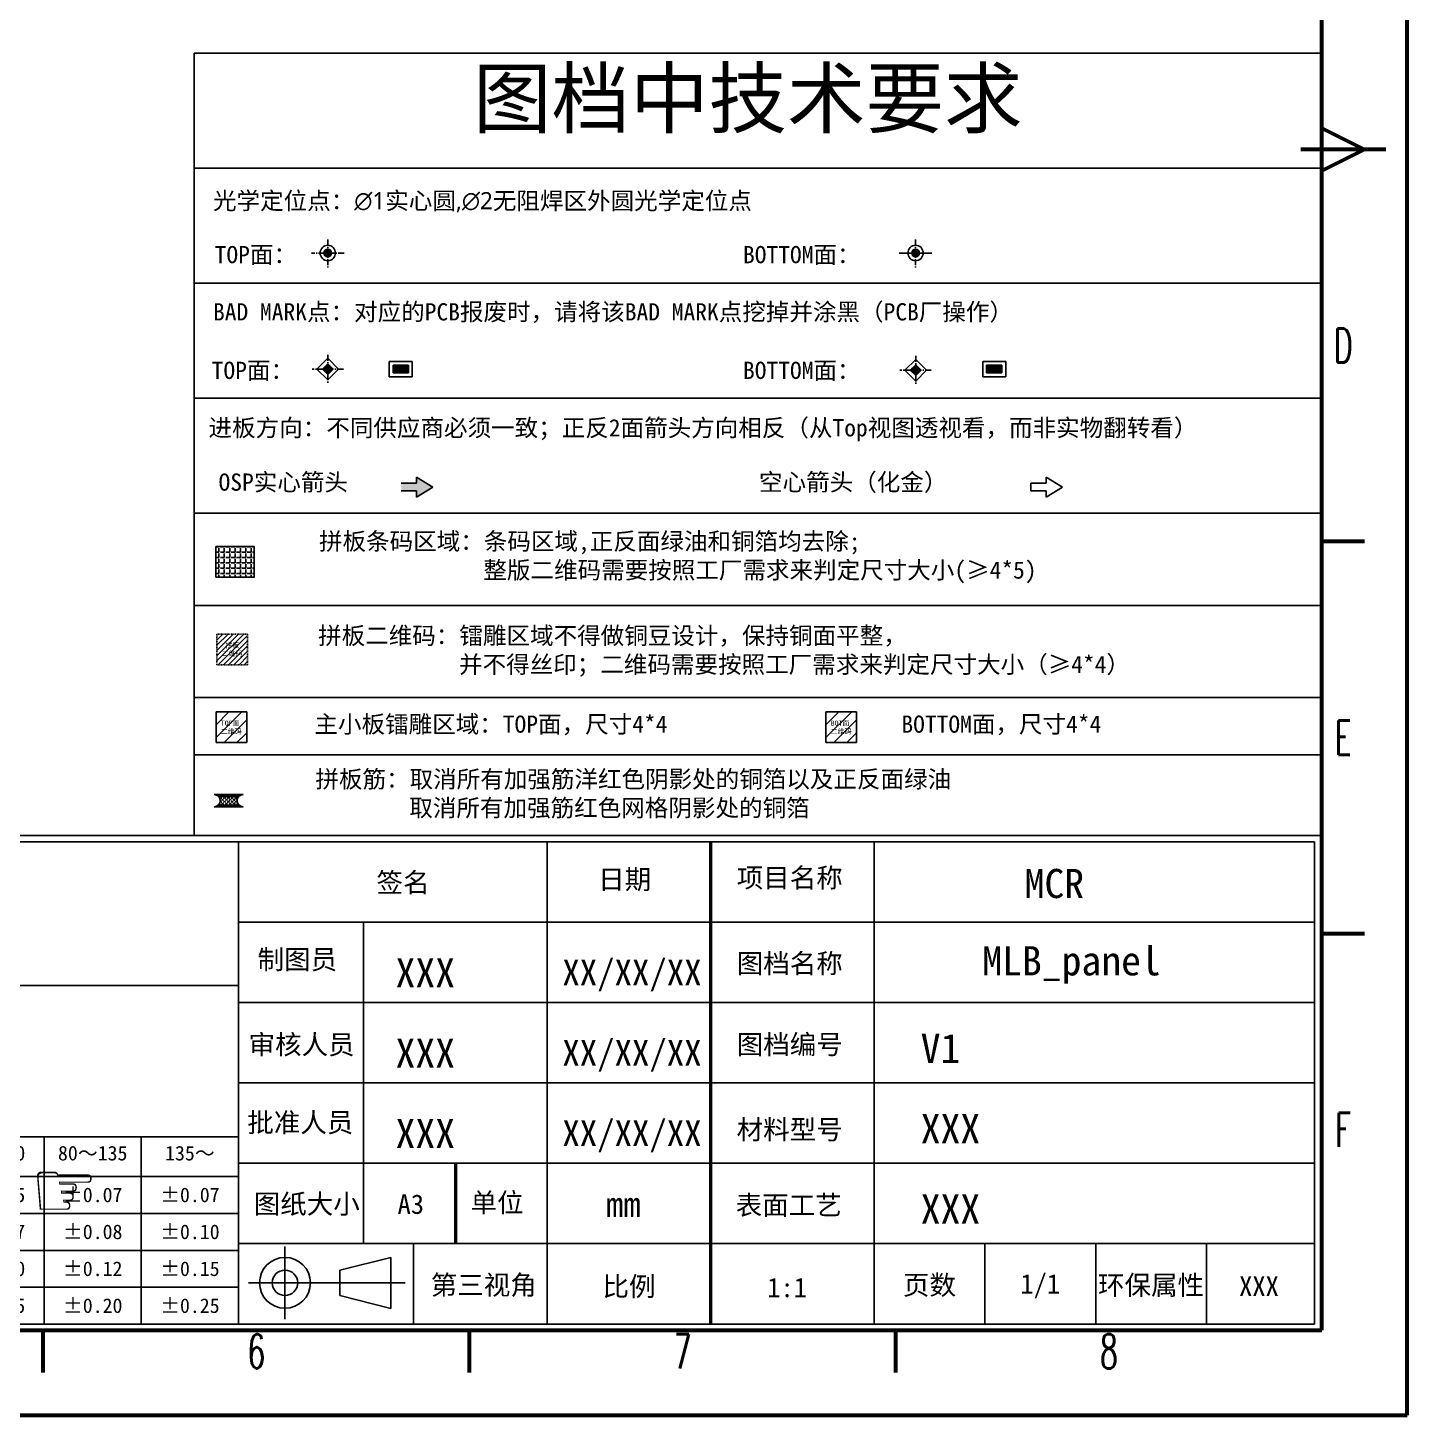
# Model space of a CAD drawing. Header units: millimetres. Extents: x 323 to 881, y 334 to 724.
# Drawn here: x 686.4 to 880.6, y 333.7 to 529 of the extents above; entities that cross this region are included whole.
import ezdxf

# ---------------------------------------------------------------- set-up
doc = ezdxf.new("R2010")
doc.units = ezdxf.units.MM
doc.header["$LTSCALE"] = 0.5
doc.linetypes.add('CENTER', pattern=[50.8, 31.75, -6.35, 6.35, -6.35])
doc.linetypes.add('HIDDEN', pattern=[0.375, 0.25, -0.125])
for name, color, linetype in [('2D图', 7, 'Continuous'), ('5剖面线层', 2, 'Continuous'), ('KARNAK_BANBIDXF_CONTINUOUS_LINE', 7, 'Continuous'), ('T', 1, 'Continuous'), ('图层2', 7, 'Continuous'), ('注释', 10, 'Continuous')]:
    doc.layers.add(name, color=color, linetype=linetype)
doc.layers.add('AM_8', color=1, linetype='Continuous', lineweight=25)
doc.layers.add('图框', color=1, linetype='Continuous', lineweight=60)
doc.styles.get("Standard").update_dxf_attribs({"font": ''})
doc.styles.add('TEXTSTYLE_2', font='txt.shx', dxfattribs={"width": 0.6})
doc.styles.add('TEXTSTYLE_7', font='simfang.ttf')
doc.styles.add('宋体', font='')
doc.styles.get('Standard').set_extended_font_data('SimSun')
doc.styles.get('宋体').set_extended_font_data('SimSun')

# ---------------------------------------------------------------- blocks, each defined once
blk = doc.blocks.new('*U444444')
at = {"layer": '图框', "color": 7, "linetype": 'Continuous'}
for p, q in [((420, -297), (420, 0)), ((0, -297), (420, -297))]:
    blk.add_line(p, q, dxfattribs=at)
at = {"layer": '图框', "color": 5, "linetype": 'Continuous'}
for p, q in [((410, -287), (410, -10)), ((10, -287), (410, -287))]:
    blk.add_line(p, q, dxfattribs=at)
at = {"layer": '图框', "color": 6, "linetype": 'Continuous'}
for p, q in [((410, -151), (410, -146)), ((410, -146), (415, -148.5)), ((417.5, -148.5), (407.5, -148.5)), ((415, -148.5), (410, -151)), ((415, -194.5), (410, -194.5)), ((415, -240.5), (410, -240.5)), ((260, -292), (260, -287)), ((310, -292), (310, -287)), ((360, -292), (360, -287))]:
    blk.add_line(p, q, dxfattribs=at)
at = {"layer": '图框', "color": 6, "linetype": 'Continuous', "char_height": 4, "width": 2.9375, "attachment_point": 2, "line_spacing_factor": 0.9, "style": 'TEXTSTYLE_2'}
for s, insert in [('D', (412.5, -169.5)), ('E', (412.5, -215.5)), ('F', (412.5, -261.5)), ('6', (285, -287.5)), ('7', (335, -287.5)), ('8', (385, -287.5))]:
    blk.add_mtext(s, dxfattribs=dict(at, insert=insert))
blk = doc.blocks.new('*U555555')
at = {"color": 2, "lineweight": -2}
for p, q in [((39.9, 0), (0, 0)), ((0, -11.002), (0, 0)), ((5.666, 0), (11.371, -2.16)), ((5.7, 0), (5.7, -11.002)), ((11.4, 0), (11.4, -11.002)), ((17.1, 0), (17.1, -11.002)), ((22.8, 0), (22.8, -11.002)), ((28.5, 0), (28.5, -11.002)), ((34.2, 0), (34.2, -11.002)), ((39.9, -11.002), (39.9, 0)), ((0, -2.338), (39.9, -2.338)), ((0, -4.504), (39.9, -4.504)), ((0, -6.67), (39.9, -6.67)), ((0, -8.836), (39.9, -8.836)), ((39.9, -11.002), (0, -11.002))]:
    blk.add_line(p, q, dxfattribs=at)
at = {"color": 7, "linetype": 'Continuous', "char_height": 0.855, "width": 5.64528, "attachment_point": 5}
for s, insert in [('{\\fSimSun|b0|i0|c134|p49;等级选择}', (2.85, -0.974)), ('0～10', (14.25, -0.974)), ('10～30', (19.95, -0.974)), ('30～80', (25.65, -0.974)), ('80～135', (31.35, -0.974)), ('135～', (37.05, -0.974)), ('A', (8.55, -3.421)), ('±{\\fFangSong|b0|i0|c134|p49;0.03}', (14.25, -3.421)), ('±{\\fFangSong|b0|i0|c134|p49;0.05}', (19.95, -3.421)), ('±{\\fFangSong|b0|i0|c134|p49;0.05}', (25.65, -3.421)), ('±{\\fFangSong|b0|i0|c134|p49;0.07}', (31.35, -3.421)), ('±{\\fFangSong|b0|i0|c134|p49;0.07}', (37.05, -3.421)), ('B', (8.55, -5.587)), ('±{\\fFangSong|b0|i0|c134|p49;0.03}', (14.25, -5.587)), ('±{\\fFangSong|b0|i0|c134|p49;0.05}', (19.95, -5.587)), ('±{\\fFangSong|b0|i0|c134|p49;0.07}', (25.65, -5.587)), ('±{\\fFangSong|b0|i0|c134|p49;0.08}', (31.35, -5.587)), ('±{\\fFangSong|b0|i0|c134|p49;0.10}', (37.05, -5.587)), ('C', (8.55, -7.753)), ('±{\\fFangSong|b0|i0|c134|p49;0.05}', (14.25, -7.753)), ('±{\\fFangSong|b0|i0|c134|p49;0.07}', (19.95, -7.753)), ('±0.10', (25.65, -7.753)), ('±{\\fFangSong|b0|i0|c134|p49;0.12}', (31.35, -7.753)), ('±{\\fFangSong|b0|i0|c134|p49;0.15}', (37.05, -7.753)), ('D', (8.55, -9.919)), ('±{\\fFangSong|b0|i0|c134|p49;0.10}', (14.25, -9.919)), ('±{\\fFangSong|b0|i0|c134|p49;0.12}', (19.95, -9.919)), ('±{\\fFangSong|b0|i0|c134|p49;0.15}', (25.65, -9.919)), ('±{\\fFangSong|b0|i0|c134|p49;0.20}', (31.35, -9.919)), ('±{\\fFangSong|b0|i0|c134|p49;0.25}', (37.05, -9.919))]:
    blk.add_mtext(s, dxfattribs=dict(at, insert=insert))
at = {"color": 7, "linetype": 'Continuous', "char_height": 0.684, "width": 2.00391, "attachment_point": 1, "line_spacing_factor": 0.9, "style": 'TEXTSTYLE_7'}
for s, insert in [('{\\fSimSun|b0|i0|c134|p49;尺寸}', (9.367, -0.335)), ('{\\fSimSun|b0|i0|c134|p49;等级}', (5.767, -1.31))]:
    blk.add_mtext(s, dxfattribs=dict(at, insert=insert))
blk = doc.blocks.new('A12')
at = {"ltscale": 0.2}
h = blk.add_hatch(dxfattribs=at)
h.set_pattern_fill('ANGLE', color=2, scale=0.1, angle=90, style=0)
h.set_pattern_definition([(90, (809.2902, 394.245), (-0.6985, 2e-16), [0.508, -0.1905]), (180, (809.2902, 394.245), (-2e-16, -0.6985), [0.508, -0.1905])])
h.paths.add_polyline_path([(697.82, 458.33), (697.82, 462.33), (702.82, 462.33), (702.82, 458.33)])
at = {"color": 6}
blk.add_lwpolyline([(697.82, 458.33), (697.82, 462.33), (702.82, 462.33), (702.82, 458.33)], close=True, dxfattribs=at)
blk = doc.blocks.new('A14')
at = {"layer": 'T'}
for p, q in [((731.81, 460.11), (735.81, 460.11)), ((731.81, 456.11), (731.81, 460.11)), ((735.17, 460.11), (731.81, 456.75)), ((733.49, 460.11), (731.81, 458.43)), ((735.81, 460.11), (735.81, 456.11)), ((735.81, 459.07), (732.85, 456.11)), ((735.81, 456.11), (731.81, 456.11)), ((735.81, 457.39), (734.53, 456.11))]:
    blk.add_line(p, q, dxfattribs=at)
at = {"layer": '注释', "color": 4, "linetype": 'ByBlock', "lineweight": 18, "insert": (732.43, 458.97), "char_height": 0.65, "width": 20.4885, "attachment_point": 1, "style": '宋体'}
blk.add_mtext('TOP面\\P二维码', dxfattribs=at)
blk = doc.blocks.new('A15')
at = {"layer": 'AM_8', "ltscale": 0.5}
h = blk.add_hatch(dxfattribs=at)
h.set_pattern_fill('_U', color=40, scale=0.48, angle=45, style=0, pattern_type=0)
h.set_pattern_definition([(45, (-1823.18983, 1205.3092), (-0.339411255, 0.339411255), [])])
h.paths.add_polyline_path([(735.78, 460.87), (735.77, 464.87), (731.78, 464.87), (731.78, 460.87)])
at = {"color": 253, "linetype": 'HIDDEN', "ltscale": 0.05}
for p, q in [((731.78, 460.87), (731.78, 464.87)), ((731.78, 464.87), (735.78, 464.87)), ((735.78, 460.87), (735.77, 464.87)), ((735.78, 460.87), (731.78, 460.87))]:
    blk.add_line(p, q, dxfattribs=at)
at = {"layer": '注释', "color": 4, "linetype": 'ByBlock', "lineweight": 18, "insert": (732.4, 463.73), "char_height": 0.65, "width": 20.4885, "attachment_point": 1, "style": '宋体'}
blk.add_mtext('{\\C11; 拼板\\P二维码}', dxfattribs=at)
blk = doc.blocks.new('A16')
at = {"layer": '5剖面线层'}
h = blk.add_hatch(color=2, dxfattribs=at)
h.dxf.hatch_style = 1
h.paths.add_polyline_path([(706.52, 468.67), (706.52, 467.67), (708.52, 467.67), (708.52, 466.87), (710.66, 468.17), (708.52, 469.47), (708.52, 468.67)])
at = {"layer": 'KARNAK_BANBIDXF_CONTINUOUS_LINE', "color": 2, "linetype": 'Continuous'}
for p, q in [((706.52, 468.67), (708.52, 468.67)), ((708.52, 468.67), (708.52, 469.47)), ((708.52, 469.47), (710.66, 468.17)), ((706.52, 467.67), (708.52, 467.67)), ((708.52, 466.87), (710.66, 468.17)), ((708.52, 467.67), (708.52, 466.87))]:
    blk.add_line(p, q, dxfattribs=at)
blk = doc.blocks.new('A17')
at = {"layer": 'KARNAK_BANBIDXF_CONTINUOUS_LINE', "color": 2, "linetype": 'Continuous'}
for p, q in [((725.97, 468.67), (727.97, 468.67)), ((725.97, 468.67), (725.97, 467.67)), ((727.97, 468.67), (727.97, 469.47)), ((727.97, 469.47), (730.12, 468.17)), ((725.97, 467.67), (727.97, 467.67)), ((727.97, 466.87), (730.12, 468.17)), ((727.97, 467.67), (727.97, 466.87))]:
    blk.add_line(p, q, dxfattribs=at)
blk = doc.blocks.new('A18')
at = {"layer": '5剖面线层'}
h = blk.add_hatch(color=256, dxfattribs=at)
h.dxf.hatch_style = 1
h.paths.add_polyline_path([(704.65, 477.48), (704.67, 477.51), (705.38, 476.8), (704.65, 476.8)])
h.paths.add_polyline_path([(704.65, 476.8), (705.38, 476.8), (704.67, 476.09), (704.65, 476.12)])
h.paths.add_polyline_path([(704.65, 476.12), (704.65, 476.8), (703.97, 476.8)])
h.paths.add_polyline_path([(704.65, 476.8), (704.65, 477.48), (703.97, 476.8)])
at = {"color": 1, "linetype": 'CENTER', "ltscale": 0.05}
for p, q in [((704.67, 478.68), (704.67, 474.92)), ((706.71, 476.8), (702.64, 476.8))]:
    blk.add_line(p, q, dxfattribs=at)
at = {"layer": 'KARNAK_BANBIDXF_CONTINUOUS_LINE', "color": 40, "linetype": 'Continuous'}
for p, q in [((704.67, 478.21), (703.26, 476.8)), ((704.67, 478.21), (706.09, 476.8)), ((704.67, 475.39), (703.26, 476.8)), ((704.67, 477.51), (703.97, 476.8)), ((704.67, 476.09), (703.97, 476.8)), ((704.67, 477.51), (705.38, 476.8)), ((704.67, 476.09), (705.38, 476.8)), ((704.67, 475.39), (706.09, 476.8))]:
    blk.add_line(p, q, dxfattribs=at)
blk = doc.blocks.new('A19')
at = {"layer": 'KARNAK_BANBIDXF_CONTINUOUS_LINE', "linetype": 'Continuous'}
h = blk.add_hatch(color=5, dxfattribs=at)
h.dxf.hatch_style = 1
h.paths.add_polyline_path([(724.62, 477.34), (724.65, 477.36), (725.35, 476.66), (724.65, 476.66)])
h.paths.add_polyline_path([(724.65, 476.66), (725.35, 476.66), (724.65, 475.95), (724.62, 475.97)])
h.paths.add_polyline_path([(724.62, 475.97), (724.65, 476.66), (723.94, 476.66)])
h.paths.add_polyline_path([(724.65, 476.66), (724.62, 477.34), (723.94, 476.66)])
at = {"color": 1, "linetype": 'CENTER', "ltscale": 0.05}
for p, q in [((724.65, 478.53), (724.65, 474.78)), ((726.67, 476.66), (722.59, 476.66))]:
    blk.add_line(p, q, dxfattribs=at)
at = {"layer": 'KARNAK_BANBIDXF_CONTINUOUS_LINE', "color": 5, "linetype": 'Continuous'}
for p, q in [((724.65, 478.07), (723.23, 476.66)), ((724.65, 478.07), (726.06, 476.66)), ((724.65, 475.24), (723.23, 476.66)), ((724.65, 477.36), (723.94, 476.66)), ((724.65, 475.95), (723.94, 476.66)), ((724.65, 477.36), (725.35, 476.66)), ((724.65, 475.95), (725.35, 476.66)), ((724.65, 475.24), (726.06, 476.66))]:
    blk.add_line(p, q, dxfattribs=at)
blk = doc.blocks.new('A20')
at = {"layer": '5剖面线层'}
h = blk.add_hatch(color=2, dxfattribs=at)
h.dxf.hatch_style = 1
h.paths.add_polyline_path([(705.05, 484.72, -0.414214), (704.55, 484.22), (704.55, 484.72)])
h.paths.add_polyline_path([(704.55, 484.72), (704.55, 484.22, -0.414214), (704.05, 484.72)])
h.paths.add_polyline_path([(705.05, 484.72), (704.55, 484.72), (704.55, 485.22, -0.414214)])
h.paths.add_polyline_path([(704.55, 484.72), (704.05, 484.72, -0.414214), (704.55, 485.22)])
at = {"color": 1, "linetype": 'CENTER', "ltscale": 0.05}
for p, q in [((704.55, 486.47), (704.55, 482.7)), ((706.68, 484.72), (702.41, 484.72))]:
    blk.add_line(p, q, dxfattribs=at)
at = {"layer": 'KARNAK_BANBIDXF_CONTINUOUS_LINE', "color": 40, "linetype": 'Continuous'}
for radius in [1, 0.5]:
    blk.add_circle((704.55, 484.72), radius, dxfattribs=at)
blk = doc.blocks.new('A21')
at = {"layer": '5剖面线层'}
h = blk.add_hatch(color=5, dxfattribs=at)
h.dxf.hatch_style = 1
h.paths.add_polyline_path([(724.32, 484.72, -0.414214), (723.82, 484.22), (723.82, 484.72)])
h.paths.add_polyline_path([(723.82, 484.72), (723.82, 484.22, -0.414214), (723.32, 484.72)])
h.paths.add_polyline_path([(724.32, 484.72), (723.82, 484.72), (723.82, 485.22, -0.414214)])
h.paths.add_polyline_path([(723.82, 484.72), (723.32, 484.72, -0.414214), (723.82, 485.22)])
at = {"color": 1, "linetype": 'CENTER', "ltscale": 0.05}
blk.add_line((723.82, 486.47), (723.82, 482.7), dxfattribs=at)
at = {"layer": '5剖面线层', "color": 1}
blk.add_line((725.95, 484.72), (721.68, 484.72), dxfattribs=at)
at = {"layer": 'KARNAK_BANBIDXF_CONTINUOUS_LINE', "color": 5, "linetype": 'Continuous'}
for radius in [1, 0.5]:
    blk.add_circle((723.82, 484.72), radius, dxfattribs=at)
blk = doc.blocks.new('A22')
at = {"layer": 'Defpoints'}
h = blk.add_hatch(color=2, dxfattribs=at)
h.dxf.hatch_style = 1
h.paths.add_polyline_path([(709.94, 477.3), (709.94, 476.3), (711.94, 476.3), (711.94, 477.3)])
at = {"layer": 'Defpoints', "color": 2}
for p, q in [((709.44, 477.8), (712.44, 477.8)), ((709.44, 475.8), (709.44, 477.8)), ((712.44, 475.8), (712.44, 477.8)), ((709.44, 475.8), (712.44, 475.8)), ((709.94, 477.3), (711.94, 477.3)), ((709.94, 476.3), (709.94, 477.3)), ((709.94, 476.3), (711.94, 476.3)), ((711.94, 476.3), (711.94, 477.3))]:
    blk.add_line(p, q, dxfattribs=at)
blk = doc.blocks.new('A23')
at = {"layer": 'Defpoints'}
h = blk.add_hatch(color=5, dxfattribs=at)
h.dxf.hatch_style = 1
h.paths.add_polyline_path([(734.02, 477.3), (734.02, 476.3), (736.02, 476.3), (736.02, 477.3)])
at = {"layer": 'Defpoints', "color": 5}
for p, q in [((733.52, 477.8), (736.52, 477.8)), ((733.52, 475.8), (733.52, 477.8)), ((736.52, 475.8), (736.52, 477.8)), ((733.52, 475.8), (736.52, 475.8)), ((734.02, 477.3), (736.02, 477.3)), ((734.02, 476.3), (734.02, 477.3)), ((734.02, 476.3), (736.02, 476.3)), ((736.02, 476.3), (736.02, 477.3))]:
    blk.add_line(p, q, dxfattribs=at)
blk = doc.blocks.new('*U10')
at = {"layer": 'T', "color": 5}
for p, q in [((741.47, 733.68), (745.47, 733.68)), ((741.47, 729.68), (741.47, 733.68)), ((744.83, 733.68), (741.47, 730.32)), ((743.15, 733.68), (741.47, 732)), ((745.47, 732.64), (742.51, 729.68)), ((745.47, 733.68), (745.47, 729.68)), ((745.47, 730.96), (744.19, 729.68)), ((745.47, 729.68), (741.47, 729.68))]:
    blk.add_line(p, q, dxfattribs=at)
at = {"layer": '注释', "color": 4, "linetype": 'ByBlock', "lineweight": 18, "insert": (742.09, 732.54), "char_height": 0.65, "width": 20.4885, "attachment_point": 1, "style": '宋体'}
blk.add_mtext('BOT面\\P二维码', dxfattribs=at)
blk = doc.blocks.new('TH3_BL2', base_point=(307.6, 15.52))
at = {"color": 7, "linetype": 'Continuous'}
for p, q in [((303.29, 19.27), (303.29, 11.77)), ((314.17, 18.14), (308.92, 16.83)), ((314.17, 12.89), (314.17, 18.14)), ((308.92, 16.83), (308.92, 14.21)), ((299.54, 15.52), (315.67, 15.52)), ((308.92, 14.21), (314.17, 12.89))]:
    blk.add_line(p, q, dxfattribs=at)
for radius, start, end in [(2.62, 0, 180), (1.31, 0, 180), (2.62, 180, 360), (1.31, 180, 360)]:
    blk.add_arc((303.29, 15.52), radius, start, end, dxfattribs=at)

msp = doc.modelspace()

# ---------------------------------------------------------------- hatches: boundary and pattern name
at = {"layer": '5剖面线层'}
h = msp.add_hatch(color=6, dxfattribs=at)
h.dxf.hatch_style = 1
h.paths.add_polyline_path([(712.671, 421.074, -0.1826758), (713.242, 420.858), (716.203, 420.858, -0.1826758), (716.775, 421.074)])
h.paths.add_polyline_path([(712.671, 419.346, 0.1826758), (713.242, 419.562), (716.203, 419.562, 0.1826758), (716.775, 419.346)])
h = msp.add_hatch(dxfattribs=at)
h.set_pattern_fill('ANGLE', color=1, scale=0.054, angle=45)
h.set_pattern_definition([(45, (295.6557, -692.42353), (-0.26671361, 0.26671361), [0.27432, -0.10287]), (135, (295.6557, -692.42353), (-0.26671361, -0.26671361), [0.27432, -0.10287])])
edge = h.paths.add_edge_path()
edge.add_arc((712.671, 420.21), 0.864, 311.40962, 408.59038)
edge.add_line((713.242, 420.858), (716.203, 420.858))
edge.add_arc((716.775, 420.21), 0.864, 131.40962, 228.59038)
edge.add_line((716.203, 419.562), (713.242, 419.562))

# ---------------------------------------------------------------- linework, layer by layer
at = {"color": 0}
for p, q in [((712.671, 421.074), (716.775, 421.074)), ((716.203, 420.858), (713.242, 420.858)), ((716.775, 419.346), (712.671, 419.346)), ((713.242, 419.562), (716.203, 419.562))]:
    msp.add_line(p, q, dxfattribs=at)
at = {"color": 2, "lineweight": -2}
for p, q in [((716.097, 414.433), (867.537, 414.433)), ((759.566, 414.433), (759.566, 357.866)), ((805.564, 414.433), (805.564, 346.496)), ((867.537, 414.433), (867.537, 346.496)), ((716.097, 403.12), (867.537, 403.12)), ((733.677, 403.12), (733.677, 357.866)), ((716.097, 394.169), (620.337, 394.169)), ((716.097, 391.806), (867.537, 391.806)), ((716.097, 380.493), (867.537, 380.493)), ((716.097, 372.901), (716.097, 346.496)), ((716.097, 369.18), (867.537, 369.18)), ((716.097, 357.866), (867.537, 357.866)), ((740.721, 357.866), (740.721, 346.496)), ((759.566, 357.866), (759.566, 346.496)), ((805.564, 357.866), (805.564, 346.496)), ((821.159, 357.866), (821.159, 346.496)), ((836.755, 357.866), (836.755, 346.496)), ((852.35, 357.866), (852.35, 346.496)), ((716.097, 346.496), (867.537, 346.496))]:
    msp.add_line(p, q, dxfattribs=at)
msp.add_lwpolyline([(620.337, 414.433), (716.097, 414.433), (716.097, 372.901), (620.337, 372.901)], close=True, dxfattribs=at)
at = {"layer": '2D图'}
for p, q in [((709.87, 525.466), (709.87, 415.306)), ((709.87, 525.466), (868.612, 525.466)), ((709.87, 509.266), (868.612, 509.266)), ((709.87, 493.066), (868.612, 493.066)), ((709.87, 476.866), (868.612, 476.866)), ((868.612, 477.946), (868.612, 415.306)), ((709.87, 460.666), (868.612, 460.666)), ((709.87, 447.706), (868.612, 447.706)), ((709.87, 434.746), (868.612, 434.746)), ((709.87, 426.646), (868.612, 426.646)), ((762.784, 415.306), (868.612, 415.306))]:
    msp.add_line(p, q, dxfattribs=at)
msp.add_lwpolyline([(619.314, 415.306), (868.612, 415.306), (868.612, 345.68), (619.314, 345.68)], close=True, dxfattribs=at)
for centre, start, end in [((712.671, 420.21), 270, 90), ((716.775, 420.21), 90, 270)]:
    msp.add_arc(centre, 0.864, start, end, dxfattribs=at)
at = {"layer": '图层2', "color": 2, "lineweight": 50}
for p, q in [((782.565, 346.496), (782.565, 414.433)), ((746.622, 369.18), (746.622, 357.866))]:
    msp.add_line(p, q, dxfattribs=at)

# ---------------------------------------------------------------- block references
at = {"color": 2, "linetype": 'Continuous', "xscale": 1.367999999999995, "yscale": 1.367999999999995, "zscale": 1.367999999999995}
msp.add_blockref('TH3_BL2', (728.535, 352.327), dxfattribs=at)
at = {"layer": '2D图'}
for name, p, xscale, yscale, zscale in [('*U444444', (376.612, 690.08), 1.199999999999999, 1.199999999999999, 1.199999999999999), ('A20', (-32.247, -26.182), 1.08, 1.08, 1.08), ('A21', (29.68, -26.182), 1.08, 1.08, 1.08), ('A18', (-32.381, -33.979), 1.08, 1.08, 1.08), ('A19', (28.802, -33.979), 1.08, 1.08, 1.08), ('A22', (-28.888, -33.979), 1.08, 1.08, 1.08), ('A23', (28.648, -33.979), 1.08, 1.08, 1.08), ('A16', (-24.043, -41.264), 1.08, 1.08, 1.08), ('A17', (43.572, -41.264), 1.08, 1.08, 1.08), ('A12', (-40.736, -43.324), 1.08, 1.08, 1.08), ('A15', (-77.278, -58.395), 1.08, 1.08, 1.08), ('A14', (-77.411, -64.205), 1.08, 1.08, 1.08), ('*U10', (-1.996, -359.663), 1.08, 1.08, 1.08), ('*U555555', (620.337, 372.901), 2.399999999999999, 2.399999999999999, 2.399999999999999)]:
    msp.add_blockref(name, p, dxfattribs=dict(at, xscale=xscale, yscale=yscale, zscale=zscale))

# ---------------------------------------------------------------- texts
at = {"color": 2, "linetype": 'Continuous', "attachment_point": 5}
for s, insert, char_height, width in [('{\\fￋￎￌ￥|b0|i0|c134|p2;签名}', (739.261, 408.539), 2.736, 24.45984), ('{\\fￋￎￌ￥|b0|i0|c134|p2;\\C2;日期}', (770.458, 408.971), 2.736, 24.45984), ('{\\C2;\\fￋￎￌ￥|b0|i0|c134|p2;项目名称}', (793.695, 409.201), 2.736, 24.45984), ('{\\fￋￎￌ￥|b0|i0|c134|p2;\\C2;制图员}', (724.385, 397.69), 2.736, 24.45984), ('{\\C2;\\fￋￎￌ￥|b0|i0|c134|p2;图档名称}', (793.695, 397.144), 2.736, 24.45984), ('{\\fￋￎￌ￥|b0|i0|c134|p2;\\C2;审核人员}', (724.975, 385.715), 2.736, 24.45984), ('{\\C2;\\fￋￎￌ￥|b0|i0|c134|p2;图档编号}', (793.695, 385.741), 2.736, 24.45984), ('{\\fￋￎￌ￥|b0|i0|c134|p2;\\C2;批准人员}', (724.798, 374.743), 2.736, 24.45984), ('{\\fￋￎￌ￥|b0|i0|c134|p2;\\C2;材料型号}', (793.681, 373.754), 2.736, 24.45984), ('{\\fￋￎￌ￥|b0|i0|c134|p2;\\C2;单位}', (752.504, 363.466), 2.736, 24.45984), ('{\\fￋￎￌ￥|b0|i0|c134|p2;\\C2;图纸大小}', (725.706, 363.274), 2.736, 24.45984), ('A3', (740.352, 363.375), 2.736, 24.45984), ('mm', (770.261, 363.375), 3.6, 24.45984), ('{\\fￋￎￌ￥|b0|i0|c134|p2;\\C2;表面工艺}', (793.552, 363.124), 2.736, 24.45984), ('{\\C2;\\fￋￎￌ￥|b0|i0|c134|p2;第三视角}', (750.624, 351.855), 2.736, 24.45984), ('{\\C2;\\fￋￎￌ￥|b0|i0|c134|p2;页数}', (813.362, 351.855), 2.736, 15.43104), ('{\\C6;1/1}', (828.957, 351.855), 2.736, 15.43104), ('{\\fￋￎￌ￥|b0|i0|c134|p2;\\C2;环保属性}', (844.552, 351.855), 2.736, 15.43104), ('{\\C2;\\fￋￎￌ￥|b0|i0|c134|p2;比例}', (771.068, 351.666), 2.736, 24.45984), ('1:1', (793.321, 351.645), 2.736, 15.43104), ('{\\C6;XXX}', (859.739, 351.855), 2.736, 15.43104)]:
    msp.add_mtext(s, dxfattribs=dict(at, insert=insert, char_height=char_height, width=width))
at = {"layer": '2D图', "insert": (749.117, 523.153), "char_height": 8.1, "width": 103.11622, "attachment_point": 1}
msp.add_mtext('\\fSimSun|b1|i0|c134|p2;\\C4;图档中技术要求', dxfattribs=at)
at = {"layer": '2D图', "color": 6, "attachment_point": 1, "line_spacing_factor": 0.9}
for s, insert, char_height, width in [('MCR', (826.748, 410.6), 4.104, 18.08325), ('MLB_panel', (820.793, 399.719), 4.104, 18.03516), ('XXX', (738.202, 398.033), 4.104, 12.02344), ('XX/XX/XX', (761.687, 397.823), 3.6, 12.02344), ('XX/XX/XX', (761.687, 386.509), 3.6, 12.02344), ('V1', (812.125, 387.391), 4.104, 42.69656), ('XXX', (738.202, 386.72), 4.104, 12.02344), ('XXX', (738.202, 375.406), 4.104, 12.02344), ('XX/XX/XX', (761.687, 375.196), 3.6, 12.02344), ('XXX', (812.125, 376.077), 4.104, 42.69656), ('XXX', (812.125, 364.764), 4.104, 42.69656)]:
    msp.add_mtext(s, dxfattribs=dict(at, insert=insert, char_height=char_height, width=width))
at = {"layer": '2D图', "color": 6, "insert": (686.818, 369.839), "char_height": 8.424, "width": 28.13484, "attachment_point": 1}
msp.add_mtext('{\\fWingdings|b0|i0|c2|p2;F}', dxfattribs=at)
at = {"layer": '注释', "color": 4, "linetype": 'ByBlock', "lineweight": 18, "char_height": 2.43, "attachment_point": 1, "style": '宋体'}
for s, insert, width in [('光学定位点：{\\fLucida Sans Unicode|b0|i0|c134|p2;∅1\\fSimSun|b0|i0|c134|p2;实心圆\\fLucida Sans Unicode|b0|i0|c134|p2;,∅2\\fSimSun|b0|i0|c134|p2;无阻焊区外圆光学定位点}', (712.515, 505.892), 86.75986), ('TOP面：', (712.748, 498.303), 86.75986), ('BOTTOM面：', (787.111, 498.303), 86.75986), ('BAD MARK点：对应的PCB报废时，请将该BAD MARK点挖掉并涂黑（PCB厂操作）', (712.515, 490.247), 119.49183), ('TOP面：', (712.328, 482.01), 119.49183), ('BOTTOM面：', (787.111, 482.01), 119.49183), ('进板方向：不同供应商必须一致；正反2面箭头方向相反（从Top视图透视看，而非实物翻转看）', (711.881, 473.926), 147.6804), ('OSP实心箭头                                   空心箭头（化金）', (713.293, 466.275), 119.49183), ('拼板条码区域：条码区域,正反面绿油和铜箔均去除;\\P              整版二维码需要按照工厂需求来判定尺寸大小(≥4*5)', (727.428, 457.946), 139.77766), ('拼板二维码：镭雕区域不得做铜豆设计，保持铜面平整，\\P            并不得丝印；二维码需要按照工厂需求来判定尺寸大小（≥4*4）', (727.305, 444.664), 144.82053), ('主小板镭雕区域：TOP面，尺寸4*4', (726.788, 432.198), 55.66747), ('BOTTOM面，尺寸4*4', (809.41, 432.198), 67.88741), ('拼板筋：取消所有加强筋洋红色阴影处的铜箔以及正反面绿油\\P        取消所有加强筋红色网格阴影处的铜箔', (726.924, 424.461), 98.97575)]:
    msp.add_mtext(s, dxfattribs=dict(at, insert=insert, width=width))

doc.saveas('drawing.dxf')
